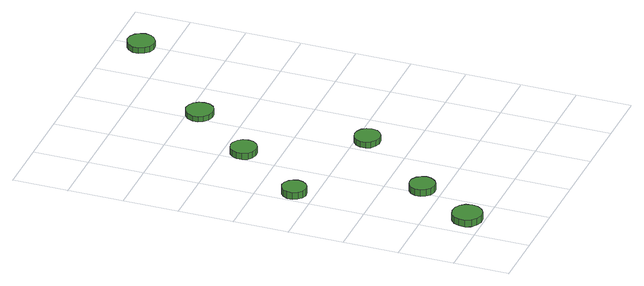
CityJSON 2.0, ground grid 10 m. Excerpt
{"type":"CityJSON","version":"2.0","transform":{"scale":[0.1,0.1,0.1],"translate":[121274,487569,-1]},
"CityObjects":{
"tree1":{"type":"SolitaryVegetationObject","attributes":{"function":"something"},"geometry":[{"type":"MultiSurface","lod":"1","boundaries":[[[0,1,2,3,4,5,6,7,8,9,10,11,12,13,14]],[[15,16,17,18,19,20,21,22,23,24,25,26,27,28,29]],[[0,29,28,1]],[[1,28,27,2]],[[2,27,26,3]],[[3,26,25,4]],[[4,25,24,5]],[[5,24,23,6]],[[6,23,22,7]],[[7,22,21,8]],[[8,21,20,9]],[[9,20,19,10]],[[10,19,18,11]],[[11,18,17,12]],[[12,17,16,13]],[[13,16,15,14]],[[14,15,29,0]]]}]},
"tree2":{"type":"SolitaryVegetationObject","attributes":{"function":"something"},"geometry":[{"type":"MultiSurface","lod":"1","boundaries":[[[30,31,32,33,34,35,36,37,38,39,40,41,42,43,44]],[[45,46,47,48,49,50,51,52,53,54,55,56,57,58,59]],[[30,59,58,31]],[[31,58,57,32]],[[32,57,56,33]],[[33,56,55,34]],[[34,55,54,35]],[[35,54,53,36]],[[36,53,52,37]],[[37,52,51,38]],[[38,51,50,39]],[[39,50,49,40]],[[40,49,48,41]],[[41,48,47,42]],[[42,47,46,43]],[[43,46,45,44]],[[44,45,59,30]]]}]},
"tree3":{"type":"SolitaryVegetationObject","attributes":{"function":"something"},"geometry":[{"type":"MultiSurface","lod":"1","boundaries":[[[60,61,62,63,64,65,66,67,68,69,70,71,72,73,74]],[[75,76,77,78,79,80,81,82,83,84,85,86,87,88,89]],[[60,89,88,61]],[[61,88,87,62]],[[62,87,86,63]],[[63,86,85,64]],[[64,85,84,65]],[[65,84,83,66]],[[66,83,82,67]],[[67,82,81,68]],[[68,81,80,69]],[[69,80,79,70]],[[70,79,78,71]],[[71,78,77,72]],[[72,77,76,73]],[[73,76,75,74]],[[74,75,89,60]]]}]},
"tree4":{"type":"SolitaryVegetationObject","attributes":{"function":"something"},"geometry":[{"type":"MultiSurface","lod":"1","boundaries":[[[90,91,92,93,94,95,96,97,98,99,100,101,102,103,104]],[[105,106,107,108,109,110,111,112,113,114,115,116,117,118,119]],[[90,119,118,91]],[[91,118,117,92]],[[92,117,116,93]],[[93,116,115,94]],[[94,115,114,95]],[[95,114,113,96]],[[96,113,112,97]],[[97,112,111,98]],[[98,111,110,99]],[[99,110,109,100]],[[100,109,108,101]],[[101,108,107,102]],[[102,107,106,103]],[[103,106,105,104]],[[104,105,119,90]]]}]},
"tree5":{"type":"SolitaryVegetationObject","attributes":{"function":"something"},"geometry":[{"type":"MultiSurface","lod":"1","boundaries":[[[120,121,122,123,124,125,126,127,128,129,130,131,132,133,134]],[[135,136,137,138,139,140,141,142,143,144,145,146,147,148,149]],[[120,149,148,121]],[[121,148,147,122]],[[122,147,146,123]],[[123,146,145,124]],[[124,145,144,125]],[[125,144,143,126]],[[126,143,142,127]],[[127,142,141,128]],[[128,141,140,129]],[[129,140,139,130]],[[130,139,138,131]],[[131,138,137,132]],[[132,137,136,133]],[[133,136,135,134]],[[134,135,149,120]]]}]},
"tree6":{"type":"SolitaryVegetationObject","attributes":{"function":"something"},"geometry":[{"type":"MultiSurface","lod":"1","boundaries":[[[150,151,152,153,154,155,156,157,158,159,160,161,162,163,164]],[[165,166,167,168,169,170,171,172,173,174,175,176,177,178,179]],[[150,179,178,151]],[[151,178,177,152]],[[152,177,176,153]],[[153,176,175,154]],[[154,175,174,155]],[[155,174,173,156]],[[156,173,172,157]],[[157,172,171,158]],[[158,171,170,159]],[[159,170,169,160]],[[160,169,168,161]],[[161,168,167,162]],[[162,167,166,163]],[[163,166,165,164]],[[164,165,179,150]]]}]},
"tree7":{"type":"SolitaryVegetationObject","attributes":{"function":"something"},"geometry":[{"type":"MultiSurface","lod":"1","boundaries":[[[180,181,182,183,184,185,186,187,188,189,190,191,192,193,194]],[[195,196,197,198,199,200,201,202,203,204,205,206,207,208,209]],[[180,209,208,181]],[[181,208,207,182]],[[182,207,206,183]],[[183,206,205,184]],[[184,205,204,185]],[[185,204,203,186]],[[186,203,202,187]],[[187,202,201,188]],[[188,201,200,189]],[[189,200,199,190]],[[190,199,198,191]],[[191,198,197,192]],[[192,197,196,193]],[[193,196,195,194]],[[194,195,209,180]]]}]}
},
"vertices":[
[73,30,20],[71,41,20],[64,50,20],[55,55,20],[43,56,20],[33,53,20],[24,46,20],[20,35,20],[20,24,20],[24,14,20],[33,7,20],[43,3,20],[55,4,20],[64,10,20],[71,19,20],[71,19,7],[64,10,7],[55,4,7],[43,3,7],[33,7,7],[24,14,7],[20,24,7],[20,35,7],[24,46,7],[33,53,7],[43,56,7],[55,55,7],[64,50,7],[71,41,7],[73,30,7],
[49,337,19],[47,346,19],[42,353,19],[34,358,19],[25,359,19],[16,356,19],[10,350,19],[6,342,19],[6,332,19],[10,324,19],[16,318,19],[25,315,19],[34,316,19],[42,321,19],[47,328,19],[47,328,6],[42,321,6],[34,316,6],[25,315,6],[16,318,6],[10,324,6],[6,332,6],[6,342,6],[10,350,6],[16,356,6],[25,359,6],[34,358,6],[42,353,6],[47,346,6],[49,337,6],
[136,136,19],[134,145,19],[128,153,19],[120,158,19],[111,159,19],[102,156,19],[95,150,19],[91,141,19],[91,131,19],[95,123,19],[102,116,19],[111,113,19],[120,114,19],[128,119,19],[134,127,19],[134,127,6],[128,119,6],[120,114,6],[111,113,6],[102,116,6],[95,123,6],[91,131,6],[91,141,6],[95,150,6],[102,156,6],[111,159,6],[120,158,6],[128,153,6],[134,145,6],[136,136,6],
[148,464,18],[146,474,18],[140,482,18],[131,487,18],[122,488,18],[112,485,18],[105,478,18],[101,469,18],[101,459,18],[105,450,18],[112,444,18],[122,441,18],[131,442,18],[140,447,18],[146,455,18],[146,455,6],[140,447,6],[131,442,6],[122,441,6],[112,444,6],[105,450,6],[101,459,6],[101,469,6],[105,478,6],[112,485,6],[122,488,6],[131,487,6],[140,482,6],[146,474,6],[148,464,6],
[256,280,18],[254,290,18],[248,297,18],[240,302,18],[230,303,18],[221,300,18],[213,294,18],[209,285,18],[209,275,18],[213,266,18],[221,260,18],[230,257,18],[240,258,18],[248,263,18],[254,270,18],[254,270,7],[248,263,7],[240,258,7],[230,257,7],[221,260,7],[213,266,7],[209,275,7],[209,285,7],[213,294,7],[221,300,7],[230,303,7],[240,302,7],[248,297,7],[254,290,7],[256,280,7],
[241,578,17],[239,588,17],[233,597,17],[224,602,17],[214,603,17],[204,600,17],[196,593,17],[192,583,17],[192,573,17],[196,564,17],[204,557,17],[214,554,17],[224,555,17],[233,560,17],[239,568,17],[239,568,7],[233,560,7],[224,555,7],[214,554,7],[204,557,7],[196,564,7],[192,573,7],[192,583,7],[196,593,7],[204,600,7],[214,603,7],[224,602,7],[233,597,7],[239,588,7],[241,578,7],
[421,752,18],[419,762,18],[413,770,18],[404,775,18],[394,776,18],[384,773,18],[377,766,18],[372,757,18],[372,747,18],[377,737,18],[384,731,18],[394,727,18],[404,728,18],[413,734,18],[419,742,18],[419,742,7],[413,734,7],[404,728,7],[394,727,7],[384,731,7],[377,737,7],[372,747,7],[372,757,7],[377,766,7],[384,773,7],[394,776,7],[404,775,7],[413,770,7],[419,762,7],[421,752,7]
]}
